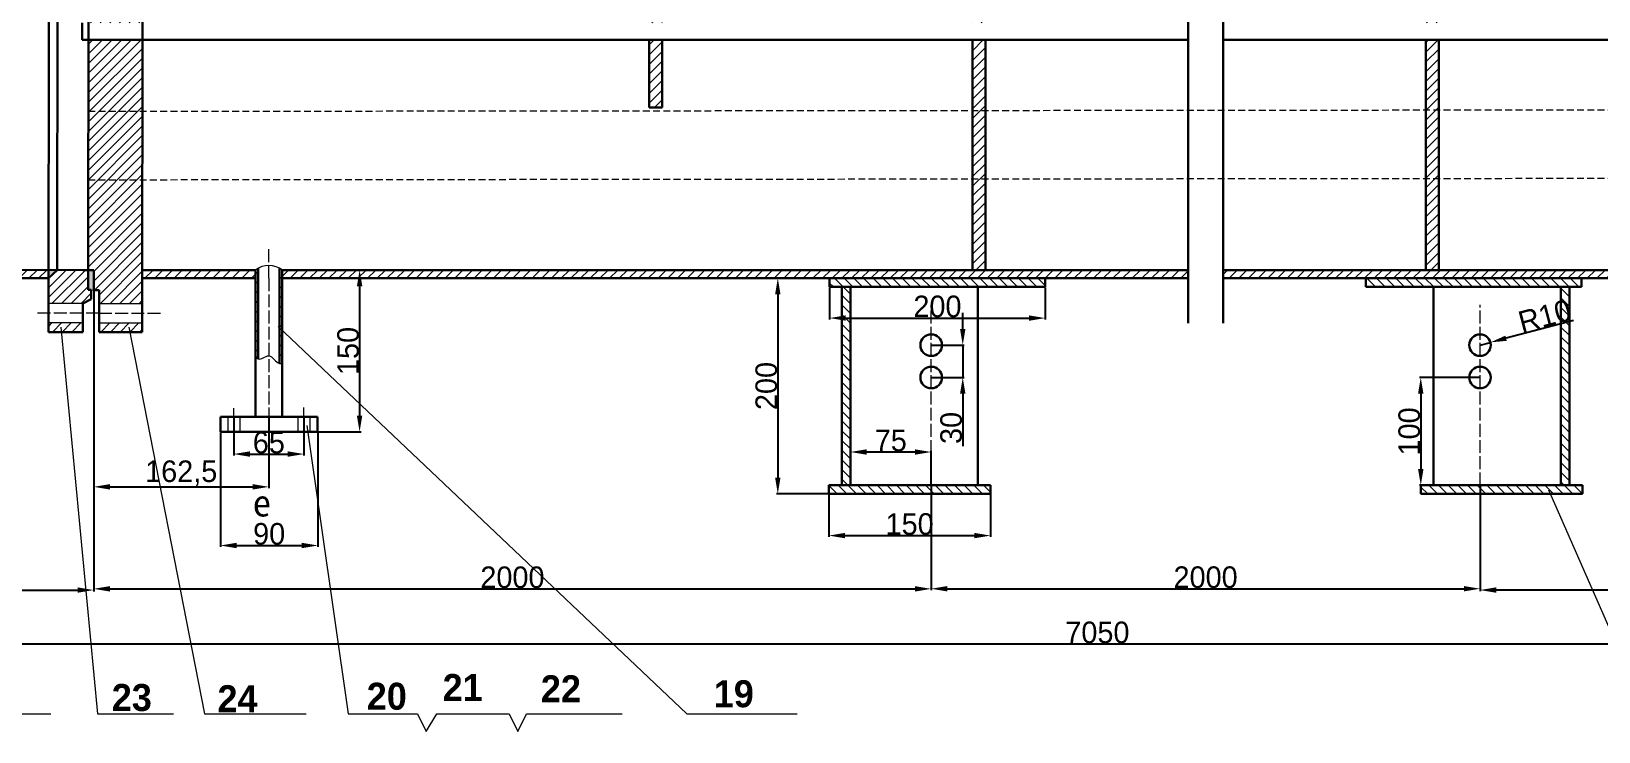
# Model space of a CAD drawing. Header units: millimetres. Extents: x 1874 to 6301, y -1270 to 1700.
# Drawn here: x 2691 to 4145, y 228 to 878 of the extents above; entities that cross this region are included whole.
import ezdxf

# ---------------------------------------------------------------- set-up
doc = ezdxf.new("R2010")
doc.units = ezdxf.units.MM
doc.linetypes.add('ACAD_ISO02W100', pattern=[15, 12, -3])
doc.linetypes.add('DASHED2', pattern=[9.525, 6.35, -3.175])
doc.layers.get('Defpoints').update_dxf_attribs({"lineweight": 15})
for name, color, linetype, lineweight in [('引线', 3, 'Continuous', 15), ('标注', 1, 'Continuous', 15), ('管线', 6, 'DASHED2', 15), ('粗实线', 250, 'Continuous', 30), ('细实线', 250, 'Continuous', 15), ('虚线', 250, 'ACAD_ISO02W100', 15)]:
    doc.layers.add(name, color=color, linetype=linetype, lineweight=lineweight)
doc.styles.add('GB', font='')
doc.styles.get("Standard").update_dxf_attribs({"font": ''})
doc.styles.get('GB').set_extended_font_data('hzcf')
doc.styles.get('Standard').set_extended_font_data('SimSun')
doc.dimstyles.new('ISO-25', dxfattribs={"dimtxt": 20, "dimasz": 15, "dimexe": 1.25, "dimexo": 0.625, "dimtad": 1, "dimtxsty": 'GB', "dimcen": 2.5, "dimadec": 0, "dimazin": 0, "dimtfac": 1, "dimtmove": 0, "dimatfit": 3, "dimfxl": 0, "dimarcsym": 0})
pattern_1 = [(45, (0, -99.811), (-4.490128, 4.490128), [])]
pattern_2 = [(135, (0, -99.811), (-4.490128, -4.490128), [])]

# ---------------------------------------------------------------- blocks, each defined once
blk = doc.blocks.new('*D14')
at = {"layer": 'Defpoints', "color": 0, "transparency": 16777216}
for p in [(2297.8, 657.4), (2748.7, 656.5), (2748.7, 359.8)]:
    blk.add_point(p, dxfattribs=at)
at = {"layer": '标注', "color": 0, "lineweight": -2, "transparency": 16777216}
for p, q in [((2297.8, 656.8), (2297.8, 358.5)), ((2748.7, 655.9), (2748.7, 358.5)), ((2312.8, 359.8), (2733.7, 359.8))]:
    blk.add_line(p, q, dxfattribs=at)
at = {"layer": '标注', "color": 0, "transparency": 16777216}
for points in [[(2312.8, 362.3), (2312.8, 357.3), (2297.8, 359.8)], [(2733.7, 362.3), (2733.7, 357.3), (2748.7, 359.8)]]:
    blk.add_solid(points, dxfattribs=at)
at = {"layer": '标注', "color": 0, "transparency": 16777216, "insert": (2523.2, 370.4), "char_height": 20, "attachment_point": 5, "style": 'GB'}
blk.add_mtext('450', dxfattribs=at)
blk = doc.blocks.new('*D16')
at = {"layer": 'Defpoints', "color": 0, "transparency": 16777216}
for p in [(2748.7, 655.9), (3525.7, 456.9), (3525.7, 360.9)]:
    blk.add_point(p, dxfattribs=at)
at = {"layer": '标注', "color": 0, "lineweight": -2, "transparency": 16777216}
for p, q in [((2748.7, 655.3), (2748.7, 359.6)), ((3525.7, 456.3), (3525.7, 359.6)), ((2763.7, 360.9), (3510.7, 360.9))]:
    blk.add_line(p, q, dxfattribs=at)
at = {"layer": '标注', "color": 0, "transparency": 16777216}
for points in [[(2763.7, 363.4), (2763.7, 358.4), (2748.7, 360.9)], [(3510.7, 363.4), (3510.7, 358.4), (3525.7, 360.9)]]:
    blk.add_solid(points, dxfattribs=at)
at = {"layer": '标注', "color": 0, "transparency": 16777216, "insert": (3137.2, 371.5), "char_height": 20, "attachment_point": 5, "style": 'GB'}
blk.add_mtext('2000', dxfattribs=at)
blk = doc.blocks.new('*D17')
at = {"layer": 'Defpoints', "color": 0, "transparency": 16777216}
for p in [(2748.7, 655.3), (2911.2, 520.5), (2911.2, 455.5)]:
    blk.add_point(p, dxfattribs=at)
at = {"layer": '标注', "color": 0, "lineweight": -2, "transparency": 16777216}
for p, q in [((2748.7, 654.7), (2748.7, 454.3)), ((2911.2, 519.9), (2911.2, 454.3)), ((2763.7, 455.5), (2896.2, 455.5))]:
    blk.add_line(p, q, dxfattribs=at)
at = {"layer": '标注', "color": 0, "transparency": 16777216}
for points in [[(2763.7, 458), (2763.7, 453), (2748.7, 455.5)], [(2896.2, 458), (2896.2, 453), (2911.2, 455.5)]]:
    blk.add_solid(points, dxfattribs=at)
at = {"layer": '标注', "color": 0, "transparency": 16777216, "insert": (2829.9, 468.1), "char_height": 20, "attachment_point": 5, "style": 'GB'}
blk.add_mtext('162,5', dxfattribs=at)
blk = doc.blocks.new('*D18')
at = {"layer": 'Defpoints', "color": 0, "transparency": 16777216}
for p in [(2923.7, 656.5), (2956.2, 506.5), (2995.4, 506.5)]:
    blk.add_point(p, dxfattribs=at)
at = {"layer": '标注', "color": 0, "lineweight": -2, "transparency": 16777216}
for p, q in [((2924.3, 656.5), (2996.7, 656.5)), ((2995.4, 641.5), (2995.4, 521.5)), ((2956.8, 506.5), (2996.7, 506.5))]:
    blk.add_line(p, q, dxfattribs=at)
at = {"layer": '标注', "color": 0, "transparency": 16777216}
for points in [[(2992.9, 641.5), (2997.9, 641.5), (2995.4, 656.5)], [(2992.9, 521.5), (2997.9, 521.5), (2995.4, 506.5)]]:
    blk.add_solid(points, dxfattribs=at)
at = {"layer": '标注', "color": 0, "transparency": 16777216, "insert": (2984.8, 581.5), "char_height": 20, "attachment_point": 5, "rotation": 90, "style": 'GB'}
blk.add_mtext('150', dxfattribs=at)
blk = doc.blocks.new('*D19')
at = {"layer": 'Defpoints', "color": 0, "transparency": 16777216}
for p in [(2878.7, 520.5), (2943.7, 520.5), (2943.7, 485.9)]:
    blk.add_point(p, dxfattribs=at)
at = {"layer": '标注', "color": 0, "lineweight": -2, "transparency": 16777216}
for p, q in [((2878.7, 519.9), (2878.7, 484.6)), ((2943.7, 519.9), (2943.7, 484.6)), ((2893.7, 485.9), (2928.7, 485.9))]:
    blk.add_line(p, q, dxfattribs=at)
at = {"layer": '标注', "color": 0, "transparency": 16777216}
for points in [[(2893.7, 488.4), (2893.7, 483.4), (2878.7, 485.9)], [(2928.7, 488.4), (2928.7, 483.4), (2943.7, 485.9)]]:
    blk.add_solid(points, dxfattribs=at)
at = {"layer": '标注', "color": 0, "transparency": 16777216, "insert": (2911.2, 496.5), "char_height": 20, "attachment_point": 5, "style": 'GB'}
blk.add_mtext('65', dxfattribs=at)
blk = doc.blocks.new('*D20')
at = {"layer": 'Defpoints', "color": 0, "transparency": 16777216}
for p in [(4034.9, 456.9), (3525.7, 448.9), (4034.9, 361)]:
    blk.add_point(p, dxfattribs=at)
at = {"layer": '标注', "color": 0, "lineweight": -2, "transparency": 16777216}
for p, q in [((4034.9, 456.3), (4034.9, 359.7)), ((3525.7, 448.3), (3525.7, 359.7)), ((3540.7, 361), (4019.9, 361))]:
    blk.add_line(p, q, dxfattribs=at)
at = {"layer": '标注', "color": 0, "transparency": 16777216}
for points in [[(3540.7, 363.5), (3540.7, 358.5), (3525.7, 361)], [(4019.9, 363.5), (4019.9, 358.5), (4034.9, 361)]]:
    blk.add_solid(points, dxfattribs=at)
at = {"layer": '标注', "color": 0, "transparency": 16777216, "insert": (3780.3, 371.6), "char_height": 20, "attachment_point": 5, "style": 'GB'}
blk.add_mtext('2000', dxfattribs=at)
blk = doc.blocks.new('*D22')
at = {"layer": 'Defpoints', "color": 0, "transparency": 16777216}
for p in [(4811.9, 655.9), (4034.9, 456.3), (4034.9, 359.8)]:
    blk.add_point(p, dxfattribs=at)
at = {"layer": '标注', "color": 0, "lineweight": -2, "transparency": 16777216}
for p, q in [((4811.9, 655.3), (4811.9, 358.6)), ((4034.9, 455.7), (4034.9, 358.6)), ((4796.9, 359.8), (4049.9, 359.8))]:
    blk.add_line(p, q, dxfattribs=at)
at = {"layer": '标注', "color": 0, "transparency": 16777216}
for points in [[(4049.9, 362.3), (4049.9, 357.3), (4034.9, 359.8)], [(4796.9, 362.3), (4796.9, 357.3), (4811.9, 359.8)]]:
    blk.add_solid(points, dxfattribs=at)
at = {"layer": '标注', "color": 0, "transparency": 16777216, "insert": (4423.4, 370.5), "char_height": 20, "attachment_point": 5, "style": 'GB'}
blk.add_mtext('2000', dxfattribs=at)
blk = doc.blocks.new('*D24')
at = {"layer": 'Defpoints', "color": 0, "transparency": 16777216}
for p in [(2122.8, 956.2), (5236.9, 956.2), (5236.9, 309.8)]:
    blk.add_point(p, dxfattribs=at)
at = {"layer": '标注', "color": 0, "lineweight": -2, "transparency": 16777216}
for p, q in [((2122.8, 955.6), (2122.8, 308.5)), ((5236.9, 955.6), (5236.9, 308.5)), ((2137.8, 309.8), (5221.9, 309.8))]:
    blk.add_line(p, q, dxfattribs=at)
at = {"layer": '标注', "color": 0, "transparency": 16777216}
for points in [[(2137.8, 312.3), (2137.8, 307.3), (2122.8, 309.8)], [(5221.9, 312.3), (5221.9, 307.3), (5236.9, 309.8)]]:
    blk.add_solid(points, dxfattribs=at)
at = {"layer": '标注', "color": 0, "transparency": 16777216, "insert": (3679.9, 320.4), "char_height": 20, "attachment_point": 5, "style": 'GB'}
blk.add_mtext('7050', dxfattribs=at)
blk = doc.blocks.new('*D25')
at = {"layer": 'Defpoints', "color": 0, "transparency": 16777216}
for p in [(3431.5, 640.9), (3631.5, 640.9), (3631.5, 612)]:
    blk.add_point(p, dxfattribs=at)
at = {"layer": '标注', "color": 0, "lineweight": -2, "transparency": 16777216}
for p, q in [((3431.5, 640.3), (3431.5, 610.8)), ((3631.5, 640.3), (3631.5, 610.8)), ((3446.5, 612), (3616.5, 612))]:
    blk.add_line(p, q, dxfattribs=at)
at = {"layer": '标注', "color": 0, "transparency": 16777216}
for points in [[(3446.5, 614.5), (3446.5, 609.5), (3431.5, 612)], [(3616.5, 614.5), (3616.5, 609.5), (3631.5, 612)]]:
    blk.add_solid(points, dxfattribs=at)
at = {"layer": '标注', "color": 0, "transparency": 16777216, "insert": (3531.5, 622.7), "char_height": 20, "attachment_point": 5, "style": 'GB'}
blk.add_mtext('200', dxfattribs=at)
blk = doc.blocks.new('*D26')
at = {"layer": 'Defpoints', "color": 0, "transparency": 16777216}
for p in [(3431.5, 649.1), (3383.4, 448.9), (3430.7, 448.9)]:
    blk.add_point(p, dxfattribs=at)
at = {"layer": '标注', "color": 0, "lineweight": -2, "transparency": 16777216}
for p, q in [((3430.9, 649.1), (3382.2, 649.1)), ((3383.4, 634.1), (3383.4, 463.9)), ((3430.1, 448.9), (3382.2, 448.9))]:
    blk.add_line(p, q, dxfattribs=at)
at = {"layer": '标注', "color": 0, "transparency": 16777216}
for points in [[(3380.9, 634.1), (3385.9, 634.1), (3383.4, 649.1)], [(3380.9, 463.9), (3385.9, 463.9), (3383.4, 448.9)]]:
    blk.add_solid(points, dxfattribs=at)
at = {"layer": '标注', "color": 0, "transparency": 16777216, "insert": (3372.8, 549), "char_height": 20, "attachment_point": 5, "rotation": 90, "style": 'GB'}
blk.add_mtext('200', dxfattribs=at)
blk = doc.blocks.new('*D27')
at = {"layer": 'Defpoints', "color": 0, "transparency": 16777216}
for p in [(3450.7, 487.8), (3450.7, 456.9), (3525.7, 456.9)]:
    blk.add_point(p, dxfattribs=at)
at = {"layer": '标注', "color": 0, "lineweight": -2, "transparency": 16777216}
for p, q in [((3450.7, 457.5), (3450.7, 489)), ((3510.7, 487.8), (3465.7, 487.8)), ((3525.7, 457.5), (3525.7, 489))]:
    blk.add_line(p, q, dxfattribs=at)
at = {"layer": '标注', "color": 0, "transparency": 16777216}
for points in [[(3465.7, 490.3), (3465.7, 485.3), (3450.7, 487.8)], [(3510.7, 490.3), (3510.7, 485.3), (3525.7, 487.8)]]:
    blk.add_solid(points, dxfattribs=at)
at = {"layer": '标注', "color": 0, "transparency": 16777216, "insert": (3488.2, 498.4), "char_height": 20, "attachment_point": 5, "style": 'GB'}
blk.add_mtext('75', dxfattribs=at)
blk = doc.blocks.new('*D28')
at = {"layer": 'Defpoints', "color": 0, "transparency": 16777216}
for p in [(3430.7, 456.9), (3580.7, 456.9), (3580.7, 410.3)]:
    blk.add_point(p, dxfattribs=at)
at = {"layer": '标注', "color": 0, "lineweight": -2, "transparency": 16777216}
for p, q in [((3430.7, 456.3), (3430.7, 409)), ((3580.7, 456.3), (3580.7, 409)), ((3445.7, 410.3), (3565.7, 410.3))]:
    blk.add_line(p, q, dxfattribs=at)
at = {"layer": '标注', "color": 0, "transparency": 16777216}
for points in [[(3445.7, 412.8), (3445.7, 407.8), (3430.7, 410.3)], [(3565.7, 412.8), (3565.7, 407.8), (3580.7, 410.3)]]:
    blk.add_solid(points, dxfattribs=at)
at = {"layer": '标注', "color": 0, "transparency": 16777216, "insert": (3505.7, 420.9), "char_height": 20, "attachment_point": 5, "style": 'GB'}
blk.add_mtext('150', dxfattribs=at)
blk = doc.blocks.new('*D29')
at = {"layer": 'Defpoints', "color": 0, "transparency": 16777216}
for p in [(3525.7, 586.9), (3525.7, 556.9), (3555, 556.9)]:
    blk.add_point(p, dxfattribs=at)
at = {"layer": '标注', "color": 0, "lineweight": -2, "transparency": 16777216}
for p, q in [((3555, 601.9), (3555, 616.9)), ((3526.3, 586.9), (3556.2, 586.9)), ((3555, 586.9), (3555, 556.9)), ((3526.3, 556.9), (3556.2, 556.9)), ((3555, 541.9), (3555, 493.3))]:
    blk.add_line(p, q, dxfattribs=at)
at = {"layer": '标注', "color": 0, "transparency": 16777216}
for points in [[(3552.5, 601.9), (3557.5, 601.9), (3555, 586.9)], [(3552.5, 541.9), (3557.5, 541.9), (3555, 556.9)]]:
    blk.add_solid(points, dxfattribs=at)
at = {"layer": '标注', "color": 0, "transparency": 16777216, "insert": (3544.3, 510.1), "char_height": 20, "attachment_point": 5, "rotation": 90, "style": 'GB'}
blk.add_mtext('30', dxfattribs=at)
blk = doc.blocks.new('*D46')
at = {"layer": 'Defpoints', "color": 0, "transparency": 16777216}
for p in [(4034.9, 556.9), (3979.9, 456.9), (4034.9, 456.9)]:
    blk.add_point(p, dxfattribs=at)
at = {"layer": '标注', "color": 0, "lineweight": -2, "transparency": 16777216}
for p, q in [((4034.3, 556.9), (3978.7, 556.9)), ((3979.9, 541.9), (3979.9, 471.9)), ((4034.3, 456.9), (3978.7, 456.9))]:
    blk.add_line(p, q, dxfattribs=at)
at = {"layer": '标注', "color": 0, "transparency": 16777216}
for points in [[(3977.4, 541.9), (3982.4, 541.9), (3979.9, 556.9)], [(3977.4, 471.9), (3982.4, 471.9), (3979.9, 456.9)]]:
    blk.add_solid(points, dxfattribs=at)
at = {"layer": '标注', "color": 0, "transparency": 16777216, "insert": (3969.3, 506.9), "char_height": 20, "attachment_point": 5, "rotation": 90, "style": 'GB'}
blk.add_mtext('100', dxfattribs=at)
blk = doc.blocks.new('*D49')
at = {"layer": 'Defpoints', "color": 0, "transparency": 16777216}
for p in [(4034.9, 586.9), (4044.6, 589.5)]:
    blk.add_point(p, dxfattribs=at)
at = {"layer": '标注', "color": 0, "lineweight": -2, "transparency": 16777216}
for p, q in [((4121.7, 609.8), (4059.1, 593.3)), ((4034.9, 586.9), (4044.6, 589.5))]:
    blk.add_line(p, q, dxfattribs=at)
at = {"layer": '标注', "color": 0, "transparency": 16777216}
blk.add_solid([(4058.4, 595.7), (4059.7, 590.9), (4044.6, 589.5)], dxfattribs=at)
at = {"layer": '标注', "color": 0, "transparency": 16777216, "insert": (4094.9, 613.8), "char_height": 20, "attachment_point": 5, "rotation": 14.7969, "style": 'GB'}
blk.add_mtext('R10', dxfattribs=at)
blk = doc.blocks.new('*D74')
at = {"layer": 'Defpoints', "color": 0, "transparency": 16777216}
for p in [(2866.2, 506.5), (2956.8, 506.5), (2956.8, 401.1)]:
    blk.add_point(p, dxfattribs=at)
at = {"layer": '标注', "color": 0, "lineweight": -2, "transparency": 16777216}
for p, q in [((2866.2, 505.9), (2866.2, 399.9)), ((2956.8, 505.9), (2956.8, 399.9)), ((2881.2, 401.1), (2941.8, 401.1))]:
    blk.add_line(p, q, dxfattribs=at)
at = {"layer": '标注', "color": 0, "transparency": 16777216}
for points in [[(2881.2, 403.6), (2881.2, 398.6), (2866.2, 401.1)], [(2941.8, 403.6), (2941.8, 398.6), (2956.8, 401.1)]]:
    blk.add_solid(points, dxfattribs=at)
at = {"layer": '标注', "color": 0, "transparency": 16777216, "insert": (2911.5, 411.8), "char_height": 20, "attachment_point": 5, "style": 'GB'}
blk.add_mtext('90', dxfattribs=at)

msp = doc.modelspace()

# ---------------------------------------------------------------- hatches: boundary and pattern name
at = {"layer": '细实线'}
h = msp.add_hatch(dxfattribs=at)
h.set_pattern_fill('ANSI31', color=256, scale=2)
h.set_pattern_definition(pattern_1)
h.paths.add_polyline_path([(4450.114, 1264.8419), (4371.614, 1264.8419), (4276.3022, 1264.8419), (3796.614, 1265.257), (3796.614, 1257.257), (3996.614, 1257.257), (4296.614, 1257.257), (4450.114, 1257.257)])
edge = h.paths.add_edge_path()
edge.add_spline(control_points=[(4456.0549, 1370.3996), (4454.0914, 1370.4659), (4452.1027, 1370.4327), (4450.114, 1370.3996)], knot_values=[135.678838139, 135.678838139, 135.678838139, 135.678838139, 141.619739026, 141.619739026, 141.619739026, 141.619739026], degree=3, periodic=0)
edge.add_line((4450.114, 1370.3996), (4450.114, 1264.8419))
edge.add_line((4450.114, 1264.8419), (4450.114, 1257.257))
edge.add_arc((4516.614, 1421.7138), 177.3931, 247.9834896, 250.0388002)
edge.add_line((4456.0549, 1254.9779), (4456.0549, 1370.3996))
edge = h.paths.add_edge_path()
edge.add_spline(control_points=[(4583.114, 1347.0895), (4581.348, 1351.6531), (4579.5819, 1356.2167), (4577.0091, 1359.3898)], knot_values=[0, 0, 0, 0, 13.731925922, 13.731925922, 13.731925922, 13.731925922], degree=3, periodic=0)
edge.add_line((4577.0091, 1359.3898), (4577.0091, 1254.9184))
edge.add_arc((4516.614, 1421.7138), 177.3931, 289.9048703, 292.0165104)
edge.add_line((4583.114, 1257.257), (4583.114, 1264.8419))
edge.add_line((4583.114, 1264.8419), (4583.114, 1347.0895))
h.paths.add_polyline_path([(4766.614, 1264.8419), (4583.114, 1264.8419), (4583.114, 1257.257), (4766.614, 1257.257)])
h.paths.add_polyline_path([(4766.9135, 656.6315), (4661.9136, 656.5268), (4636.9136, 656.5268), (3796.614, 656.5268), (3796.614, 648.9838), (4636.9136, 648.9838), (4661.9136, 648.9838), (4766.921, 649.0885)])
h = msp.add_hatch(dxfattribs=at)
h.set_pattern_fill('ANSI31', color=256, scale=2)
h.set_pattern_definition(pattern_1)
h.paths.add_polyline_path([(2793.9987, 1314.757), (2753.9987, 1314.757), (2753.9987, 1306.257), (2793.9987, 1306.257)])
h.paths.add_polyline_path([(2738.9987, 1314.757), (2706.9987, 1314.757), (2706.9987, 1306.257), (2738.9987, 1306.257)])
h.paths.add_polyline_path([(2793.9987, 1288.257), (2753.9987, 1288.257), (2753.9987, 1275.757), (2748.9987, 1275.757), (2748.9987, 1257.257), (2743.9987, 1257.257), (2743.9987, 1172.0828), (2793.9987, 1172.0828)])
h.paths.add_polyline_path([(2743.9987, 1275.664), (2746.7887, 1275.664), (2746.7887, 1284.1374), (2738.9987, 1288.257), (2706.9987, 1288.257), (2706.9987, 1264.8419), (2715.0214, 1257.257), (2743.9987, 1257.257)])
h.paths.add_polyline_path([(2793.9987, 1172.0828), (2743.9987, 1172.0828), (2743.9987, 1110.1203), (2793.9987, 1110.1203)])
h.paths.add_polyline_path([(2793.9987, 1110.1203), (2743.9987, 1110.1203), (2743.9987, 1052.1822), (2793.9987, 1052.1822)])
h.paths.add_polyline_path([(2793.9987, 1052.1822), (2743.9987, 1052.1822), (2743.9987, 993.7803), (2793.9987, 993.7803)])
h.paths.add_polyline_path([(2743.9987, 993.7803), (2743.9987, 962.9837), (2753.0699, 962.9837), (2753.0699, 956.8419), (2793.9987, 956.8419), (2793.9987, 956.8969), (2793.9987, 993.7803)])
h.paths.add_polyline_path([(2793.9987, 956.8419), (2753.0699, 956.8419), (2753.0699, 950.9837), (2743.9928, 950.9837), (2743.9736, 931.7163), (2793.9737, 931.7662)])
h.paths.add_polyline_path([(2793.9737, 931.7662), (2743.9736, 931.7163), (2743.9279, 885.8803), (2793.9279, 885.8803)])
h.paths.add_polyline_path([(2793.912, 869.8803), (2743.9119, 869.8803), (2743.846, 803.7577), (2793.846, 803.8076)])
h.paths.add_polyline_path([(2793.846, 803.8076), (2743.846, 803.7577), (2743.7827, 740.2726), (2793.7827, 740.3224)])
h.paths.add_polyline_path([(2793.7827, 740.3224), (2743.7827, 740.2726), (2743.6991, 656.5318), (2748.6991, 656.5268), (2748.6807, 638.0268), (2753.6807, 638.0218), (2753.6682, 625.5218), (2793.6682, 625.4819)])
h.paths.add_polyline_path([(2793.6502, 607.4819), (2753.6502, 607.5218), (2753.6418, 599.0218), (2793.6418, 598.9819)])
h.paths.add_polyline_path([(2738.6503, 607.5368), (2706.6503, 607.5687), (2706.6418, 599.0687), (2738.6418, 599.0368)])
h.paths.add_polyline_path([(2746.4707, 638.122), (2743.6808, 638.1248), (2743.6991, 656.5318), (2738.6991, 656.5368), (2714.7218, 656.5607), (2706.6916, 648.9838), (2706.6682, 625.5687), (2738.6682, 625.5368), (2746.4623, 629.6487)])
h = msp.add_hatch(color=256, dxfattribs=at)
h.dxf.hatch_style = 1
h.paths.add_polyline_path([(2743.9987, 1275.664), (2746.7887, 1275.664), (2746.7887, 1275.757), (2748.9987, 1275.757), (2748.9987, 1257.257), (2743.9987, 1257.257)])
h.paths.add_polyline_path([(2706.9987, 1264.8419), (2706.9987, 1257.257), (2715.0214, 1257.257)])
h.paths.add_polyline_path([(2748.6991, 656.5268), (2743.6991, 656.5318), (2743.6808, 638.1248), (2746.4707, 638.122), (2748.6807, 638.0268)])
h.paths.add_polyline_path([(2714.7218, 656.5607), (2706.6991, 656.5687), (2706.6916, 648.9838)])
h = msp.add_hatch(dxfattribs=at)
h.set_pattern_fill('ANSI31', color=256, scale=2)
h.set_pattern_definition(pattern_1)
h.paths.add_polyline_path([(2407.9974, 657.2817), (2272.7964, 657.4166), (2272.7964, 656.8419), (2272.7964, 649.4166), (2407.9894, 649.2817)])
edge = h.paths.add_edge_path()
edge.add_ellipse((2272.7964, 956.8419), major_axis=(0, 300), ratio=0.473333333, start_angle=91.3213513, end_angle=179.8791493, ccw=False)
edge.add_ellipse((2272.7964, 956.8419), major_axis=(0, 300), ratio=0.473333333, start_angle=88.9747675, end_angle=91.3213513, ccw=False)
edge.add_ellipse((2272.7964, 956.8419), major_axis=(0, 300), ratio=0.473333333, start_angle=0, end_angle=88.9747675, ccw=False)
edge.add_line((2272.7964, 1256.8419), (2272.7964, 1264.8419))
edge.add_ellipse((2272.7964, 956.8419), major_axis=(0, 308), ratio=0.487012987, start_angle=360, end_angle=539.755712)
edge.add_line((2272.7964, 648.8195), (2272.7964, 649.4166))
edge.add_line((2272.7964, 649.4166), (2272.4895, 649.4169))
edge.add_line((2272.4895, 649.4169), (2272.4969, 656.8426))
edge = h.paths.add_edge_path()
edge.add_line((2412.4894, 649.2772), (2412.4976, 658.7691))
edge.add_arc((2487.2657, 425.0013), 245.4336, 107.7363332, 108.8427987)
edge.add_line((2407.9974, 657.2817), (2407.9894, 649.2817))
edge.add_line((2407.9894, 649.2817), (2407.9191, 578.8296))
edge.add_spline(control_points=[(2407.9191, 578.8296), (2409.3804, 577.089), (2410.8417, 575.3484), (2412.4142, 573.8842)], knot_values=[0, 0, 0, 0, 6.682998664, 6.682998664, 6.682998664, 6.682998664], degree=3, periodic=0)
edge.add_line((2412.4142, 573.8842), (2412.4894, 649.2772))
edge = h.paths.add_edge_path()
edge.add_line((2566.9893, 649.1231), (2566.9973, 657.1231))
edge.add_arc((2487.2657, 425.0013), 245.4336, 71.0429054, 72.1501455)
edge.add_line((2562.497, 658.6205), (2562.4973, 657.1276))
edge.add_line((2562.4973, 657.1276), (2562.3895, 549.0549))
edge.add_spline(control_points=[(2562.3895, 549.0549), (2563.8798, 549.0082), (2565.3847, 549.0293), (2566.8895, 549.0504)], knot_values=[160.521585604, 160.521585604, 160.521585604, 160.521585604, 165.021585604, 165.021585604, 165.021585604, 165.021585604], degree=3, periodic=0)
edge.add_line((2566.8895, 549.0504), (2566.9893, 649.1231))
h.paths.add_polyline_path([(2706.6991, 656.5687), (2568.1992, 656.7068), (2566.9973, 657.1233), (2566.9893, 649.1231), (2637.4893, 649.0528), (2706.6916, 648.9838)])
h = msp.add_hatch(dxfattribs=at)
h.set_pattern_fill('ANSI31', color=256, scale=2)
h.set_pattern_definition(pattern_1)
h.paths.add_polyline_path([(3275.9987, 869.8803), (3263.9987, 869.8803), (3263.9987, 807.257), (3275.9987, 807.257)])
h.paths.add_polyline_path([(3275.9987, 932.247), (3263.9987, 932.235), (3263.9987, 885.8803), (3275.9987, 885.8803)])
h.paths.add_polyline_path([(3275.9987, 993.7803), (3263.9987, 993.7803), (3263.9987, 932.235), (3275.9987, 932.247)])
h.paths.add_polyline_path([(3275.9987, 1052.1822), (3263.9987, 1052.1822), (3263.9987, 993.7803), (3275.9987, 993.7803)])
h.paths.add_polyline_path([(3275.9987, 1085.557), (3263.9987, 1085.557), (3263.9987, 1052.1822), (3275.9987, 1052.1822)])
h.paths.add_polyline_path([(3275.9987, 1172.0828), (3263.9987, 1172.0828), (3263.9987, 1110.1203), (3275.9987, 1110.1203)])
h.paths.add_polyline_path([(3275.9987, 1110.1203), (3263.9987, 1110.1203), (3263.9987, 1101.557), (3275.9987, 1101.557)])
h.paths.add_polyline_path([(3275.9987, 1257.257), (3263.9987, 1257.257), (3263.9987, 1172.0828), (3275.9987, 1172.0828)])
h.paths.add_polyline_path([(3575.9987, 1106.5268), (3563.9987, 1106.5268), (3563.9987, 1101.557), (3575.9987, 1101.557)])
h.paths.add_polyline_path([(3575.9987, 1085.557), (3563.9987, 1085.557), (3563.9987, 1052.1822), (3575.9987, 1052.1822)])
h.paths.add_polyline_path([(3575.9987, 1052.1822), (3563.9987, 1052.1822), (3563.9987, 993.7803), (3575.9987, 993.7803)])
h.paths.add_polyline_path([(3575.9987, 993.7803), (3563.9987, 993.7803), (3563.9987, 932.5342), (3575.9987, 932.5462)])
h.paths.add_polyline_path([(3575.9987, 932.5462), (3563.9987, 932.5342), (3563.9987, 885.8803), (3575.9987, 885.8803)])
h.paths.add_polyline_path([(3575.9987, 869.8803), (3563.9987, 869.8803), (3563.9987, 804.5757), (3575.9987, 804.5877)])
h.paths.add_polyline_path([(3575.9987, 804.5877), (3563.9987, 804.5757), (3563.9987, 741.0907), (3575.9987, 741.1026)])
h.paths.add_polyline_path([(3575.9987, 741.1026), (3563.9987, 741.0907), (3563.9987, 656.5268), (3575.9987, 656.5268)])
h.paths.add_polyline_path([(3996.614, 741.5222), (3984.614, 741.5102), (3984.614, 656.5268), (3996.614, 656.5268)])
h.paths.add_polyline_path([(3996.614, 805.0072), (3984.614, 804.9953), (3984.614, 741.5102), (3996.614, 741.5222)])
h.paths.add_polyline_path([(3996.614, 869.8803), (3984.614, 869.8803), (3984.614, 804.9953), (3996.614, 805.0072)])
h.paths.add_polyline_path([(3996.614, 932.9657), (3984.614, 932.9537), (3984.614, 885.8803), (3996.614, 885.8803)])
h.paths.add_polyline_path([(3996.614, 993.7803), (3984.614, 993.7803), (3984.614, 932.9537), (3996.614, 932.9657)])
h.paths.add_polyline_path([(3996.614, 1052.1822), (3984.614, 1052.1822), (3984.614, 993.7803), (3996.614, 993.7803)])
h.paths.add_polyline_path([(3996.614, 1085.557), (3984.614, 1085.557), (3984.614, 1052.1822), (3996.614, 1052.1822)])
h.paths.add_polyline_path([(3996.614, 1106.5268), (3984.614, 1106.5268), (3984.614, 1101.557), (3996.614, 1101.557)])
h.paths.add_polyline_path([(4296.614, 869.8803), (4284.614, 869.8803), (4284.614, 807.257), (4296.614, 807.257)])
h.paths.add_polyline_path([(4296.614, 993.7803), (4284.614, 993.7803), (4284.614, 933.253), (4296.614, 933.2649)])
h.paths.add_polyline_path([(4296.614, 933.2649), (4284.614, 933.253), (4284.614, 885.8803), (4296.614, 885.8803)])
h.paths.add_polyline_path([(4296.614, 1052.1822), (4284.614, 1052.1822), (4284.614, 993.7803), (4296.614, 993.7803)])
h.paths.add_polyline_path([(4296.614, 1085.557), (4284.614, 1085.557), (4284.614, 1052.1822), (4296.614, 1052.1822)])
h.paths.add_polyline_path([(4296.614, 1172.0828), (4284.614, 1172.0828), (4284.614, 1110.1203), (4296.614, 1110.1203)])
h.paths.add_polyline_path([(4296.614, 1257.257), (4284.614, 1257.257), (4284.614, 1172.0828), (4296.614, 1172.0828)])
h.paths.add_polyline_path([(4296.614, 1110.1203), (4284.614, 1110.1203), (4284.614, 1101.557), (4296.614, 1101.557)])
h = msp.add_hatch(dxfattribs=at)
h.set_pattern_fill('ANSI31', color=256, scale=2)
h.set_pattern_definition(pattern_1)
h.paths.add_polyline_path([(2898.6991, 656.5268), (2793.6991, 656.5268), (2793.6916, 648.9838), (2898.6991, 648.9838)])
edge = h.paths.add_edge_path()
edge.add_arc((2911.1991, 640.0473), 20.6839, 118.9419645, 127.1810738)
edge.add_line((2898.6991, 656.5268), (2898.6991, 578.0811))
edge.add_spline(control_points=[(2898.6991, 578.0811), (2899.4016, 576.3918), (2900.1042, 574.7025), (2901.1897, 574.136)], knot_values=[0, 0, 0, 0, 4.665469596, 4.665469596, 4.665469596, 4.665469596], degree=3, periodic=0)
edge.add_line((2901.1897, 574.136), (2901.1897, 658.148))
edge = h.paths.add_edge_path()
edge.add_arc((2911.1991, 640.0473), 20.6839, 52.8189262, 61.222204)
edge.add_line((2921.1566, 658.1766), (2921.1566, 569.8415))
edge.add_spline(control_points=[(2921.1566, 569.8415), (2921.9579, 569.6828), (2922.8285, 569.7621), (2923.6991, 569.8415)], knot_values=[27.436982872, 27.436982872, 27.436982872, 27.436982872, 29.979482704, 29.979482704, 29.979482704, 29.979482704], degree=3, periodic=0)
edge.add_line((2923.6991, 569.8415), (2923.6991, 656.5268))
h = msp.add_hatch(dxfattribs=at)
h.set_pattern_fill('ANSI31', color=256, scale=2)
h.set_pattern_definition(pattern_1)
h.paths.add_polyline_path([(3763.9987, 656.5268), (2923.6991, 656.5268), (2923.6991, 648.9838), (3763.9987, 648.9838)])
h = msp.add_hatch(dxfattribs=at)
h.set_pattern_fill('ANSI31', color=256, scale=2, angle=90)
h.set_pattern_definition(pattern_2)
h.paths.add_polyline_path([(3631.5104, 648.9838), (3431.5104, 648.9838), (3431.5104, 640.8984), (3631.5104, 640.8984)])
h.paths.add_polyline_path([(3450.7114, 640.8984), (3442.7114, 640.8984), (3442.7114, 456.9033), (3450.7114, 456.9033)])
h.paths.add_polyline_path([(3580.7114, 456.9033), (3450.7114, 456.9033), (3442.7114, 456.9033), (3430.7114, 456.9033), (3430.7114, 448.9033), (3580.7114, 448.9033)])
h = msp.add_hatch(dxfattribs=at)
h.set_pattern_fill('ANSI31', color=256, scale=2, angle=90)
h.set_pattern_definition(pattern_2)
h.paths.add_polyline_path([(3929.1023, 648.9838), (4129.1023, 648.9838), (4129.1023, 640.8984), (3929.1023, 640.8984)])
h.paths.add_polyline_path([(4109.9013, 640.8984), (4117.9013, 640.8984), (4117.9013, 456.9033), (4109.9013, 456.9033)])
h.paths.add_polyline_path([(3979.9013, 456.9033), (4109.9013, 456.9033), (4117.9013, 456.9033), (4129.9013, 456.9033), (4129.9013, 448.9033), (3979.9013, 448.9033)])

# ---------------------------------------------------------------- linework, layer by layer
at = {"layer": '引线'}
for p, q in [((2718.1144, 603.6589), (2752.1721, 245.0969)), ((2781.2218, 603.6589), (2851.5151, 245.0969)), ((2919.9098, 604.1791), (3299.0091, 245.0969)), ((2946.5435, 512.5285), (2984.7662, 245.0969)), ((4098.4247, 452.8614), (4189.4495, 245.0969)), ((2623.6599, 245.0969), (2708.8665, 245.0969)), ((2752.1721, 245.0969), (2822.7147, 245.0969)), ((2851.5151, 245.0969), (2945.8946, 245.0969)), ((2984.7662, 245.0969), (3049.2446, 245.0969)), ((3049.2446, 245.0969), (3057.0081, 228.4843)), ((3057.0081, 228.4843), (3066.9897, 245.0969)), ((3066.9897, 245.0969), (3134.2179, 245.0969)), ((3134.2179, 245.0969), (3142.2032, 228.4843)), ((3142.2032, 228.4843), (3150.2528, 245.0969)), ((3150.2528, 245.0969), (3238.9136, 245.0969)), ((3299.0091, 245.0969), (3401.2871, 245.0969))]:
    msp.add_line(p, q, dxfattribs=at)
at = {"layer": '管线'}
for p, q in [((2743.846, 803.7577), (4816.7647, 805.8253)), ((2743.7827, 740.2726), (4816.828, 742.3403))]:
    msp.add_line(p, q, dxfattribs=at)
at = {"layer": '粗实线'}
for p, q in [((3763.9987, 1257.257), (3763.9987, 607.257)), ((3796.614, 1257.257), (3796.614, 607.257)), ((2706.6418, 599.0687), (2706.9928, 950.9844)), ((2714.7218, 656.5607), (2715.0155, 950.9838)), ((2743.6991, 656.5318), (2743.9928, 950.9837)), ((2793.6418, 598.9819), (2793.9987, 956.8969)), ((2737.9279, 885.8803), (2737.9279, 869.8803)), ((2737.9279, 869.8803), (3763.9987, 869.8803)), ((3263.9987, 869.8803), (3263.9987, 807.257)), ((3275.9987, 807.257), (3275.9987, 869.8803)), ((3563.9987, 869.8803), (3563.9987, 656.5268)), ((3575.9987, 656.5268), (3575.9987, 869.8803)), ((3796.614, 869.8803), (4829.8771, 869.8803)), ((3984.614, 656.5268), (3984.614, 869.8803)), ((3996.614, 869.8803), (3996.614, 656.5268)), ((3263.9987, 807.257), (3275.9987, 807.257)), ((2568.1992, 656.7068), (2748.6991, 656.5268)), ((2706.6916, 648.9838), (2714.7218, 656.5607)), ((2743.6991, 656.5318), (2738.6991, 656.5368)), ((2743.6991, 656.5318), (2743.6808, 638.1248)), ((2748.6991, 656.5268), (2743.6991, 656.5318)), ((2748.6991, 656.5268), (2748.6807, 638.0268)), ((2793.6997, 656.5268), (2898.6991, 656.5268)), ((2898.6991, 656.5268), (2898.6991, 520.5268)), ((2901.1897, 658.148), (2901.1897, 574.136)), ((2921.1566, 658.1766), (2921.1566, 569.8415)), ((2923.6991, 520.5268), (2923.6991, 656.5268)), ((2923.6991, 656.5268), (3763.9987, 656.5268)), ((3563.9987, 656.5268), (3575.9987, 656.5268)), ((4636.9136, 656.5268), (3796.614, 656.5268)), ((3996.614, 656.5268), (3984.614, 656.5268)), ((2566.9893, 649.1231), (2706.6916, 648.9838)), ((2706.6916, 648.9838), (2707.6153, 648.9838)), ((2793.6914, 648.9838), (2898.6991, 648.9838)), ((2923.6991, 648.9838), (3763.9987, 648.9838)), ((3431.5104, 640.8984), (3431.5104, 649.1367)), ((3631.5104, 640.8984), (3431.5104, 640.8984)), ((3442.7114, 640.9033), (3442.7114, 456.9033)), ((3450.7114, 456.9033), (3450.7114, 640.9033)), ((3568.9998, 456.3222), (3568.9998, 640.3222)), ((3631.5104, 648.8984), (3631.5104, 640.8984)), ((4636.9136, 648.9838), (3796.614, 648.9838)), ((3929.1023, 648.8984), (3929.1023, 640.8984)), ((3929.1023, 640.8984), (4129.1023, 640.8984)), ((3991.6129, 456.3222), (3991.6129, 640.3222)), ((4109.9013, 456.9033), (4109.9013, 640.9033)), ((4117.9013, 640.9033), (4117.9013, 456.9033)), ((4129.1023, 640.8984), (4129.1023, 649.1367)), ((2738.6682, 625.5368), (2738.6418, 599.0368)), ((2738.6682, 625.5368), (2746.4623, 629.6487)), ((2743.6808, 638.1248), (2746.4707, 638.122)), ((2746.4623, 629.6487), (2746.4706, 638.029)), ((2748.6807, 638.0268), (2753.6807, 638.0218)), ((2753.6807, 638.0218), (2753.6418, 599.0218)), ((2753.6502, 607.5218), (2753.6682, 625.5218)), ((2753.6807, 638.0218), (2753.6592, 616.5218)), ((2753.6592, 616.5218), (2753.6502, 607.5218)), ((2738.6418, 599.0368), (2706.6418, 599.0687)), ((2753.6418, 599.0218), (2793.6418, 598.9819)), ((2873.1991, 520.5268), (2866.1991, 520.5268)), ((2866.1991, 520.5268), (2866.1991, 506.5268)), ((2878.6991, 520.5268), (2873.1991, 520.5268)), ((2898.6991, 520.5268), (2878.6991, 520.5268)), ((2878.6991, 520.5268), (2884.1991, 520.5268)), ((2898.6991, 520.5268), (2923.6991, 520.5268)), ((2938.1991, 520.5268), (2923.6991, 520.5268)), ((2943.6991, 520.5268), (2938.1991, 520.5268)), ((2949.1991, 520.5268), (2943.6991, 520.5268)), ((2956.1991, 520.5268), (2949.1991, 520.5268)), ((2956.1991, 506.5268), (2956.1991, 520.5268)), ((2866.1991, 506.5268), (2956.1991, 506.5268)), ((3442.7114, 456.9033), (3430.7114, 456.9033)), ((3430.7114, 456.9033), (3430.7114, 448.9033)), ((3442.7114, 456.9033), (3450.7114, 456.9033)), ((3580.7114, 456.9033), (3450.7114, 456.9033)), ((3450.7114, 456.9033), (3525.7114, 456.9033)), ((3580.7114, 448.9033), (3580.7114, 456.9033)), ((3979.9013, 448.9033), (3979.9013, 456.9033)), ((3979.9013, 456.9033), (4109.9013, 456.9033)), ((4109.9013, 456.9033), (4034.9013, 456.9033)), ((4117.9013, 456.9033), (4109.9013, 456.9033)), ((4117.9013, 456.9033), (4129.9013, 456.9033)), ((4129.9013, 456.9033), (4129.9013, 448.9033)), ((3430.7114, 448.9033), (3580.7114, 448.9033)), ((4129.9013, 448.9033), (3979.9013, 448.9033))]:
    msp.add_line(p, q, dxfattribs=at)
for centre in [(3525.7114, 586.9033), (4034.9013, 586.9033), (3525.7114, 556.9033), (4034.9013, 556.9033)]:
    msp.add_circle(centre, 10, dxfattribs=at)
at = {"layer": '细实线'}
for p, q in [((2901.1991, 648.9838), (2901.1897, 658.148)), ((2738.9117, 625.5365), (2706.6682, 625.5687)), ((2739.3309, 625.5361), (2738.9117, 625.5365)), ((2746.4707, 638.122), (2748.6807, 638.0268)), ((2753.6682, 625.5218), (2793.6682, 625.4819)), ((2739.313, 607.5361), (2706.6503, 607.5687)), ((2753.6502, 607.5218), (2793.6502, 607.4819)), ((2873.1991, 520.5268), (2873.1991, 506.5268)), ((2884.1991, 520.5268), (2884.1991, 506.5268)), ((2938.1991, 520.5268), (2938.1991, 506.5268)), ((2949.1991, 520.5268), (2949.1991, 506.5268))]:
    msp.add_line(p, q, dxfattribs=at)
msp.add_arc((2911.1991, 640.0473), 20.6839, 52.2072395, 127.1810738, dxfattribs=at)
msp.add_spline([(2898.6991, 578.0811), (2901.1897, 574.136), (2911.1991, 577.1117), (2921.1566, 569.8415), (2923.6991, 569.8415)], degree=3, dxfattribs=at)
at = {"layer": '虚线'}
for p, q in [((2911.1991, 648.9838), (2911.1991, 677.5356)), ((2911.1991, 648.9838), (2911.1991, 481.6239)), ((2753.6592, 616.5218), (2694.8815, 616.5804)), ((2753.6592, 616.5218), (2811.4328, 616.4642)), ((3525.7114, 456.9033), (3525.7114, 624.2703)), ((4034.9013, 456.9033), (4034.9013, 624.2703)), ((2878.6991, 520.5268), (2878.6991, 528.4405)), ((2943.6991, 520.5268), (2943.6991, 529.1174)), ((2878.6991, 520.5268), (2878.6991, 496.2909)), ((2943.6991, 520.5268), (2943.6991, 498.3214))]:
    msp.add_line(p, q, dxfattribs=at)

# ---------------------------------------------------------------- texts
at = {"layer": '粗实线', "char_height": 25, "attachment_point": 1}
for s, width, insert in [('{\\fSimSun|b1|i0|c134|p34;e}', 71.838642, (2896.1991, 453.0279)), ('{\\fChangFangSong|b1|i0|c134|p49;21}', 57.696753, (3072.4232, 281.8941)), ('{\\fChangFangSong|b1|i0|c134|p49;22}', 51.927079, (3163.5841, 280.7418)), ('{\\fChangFangSong|b1|i0|c134|p49;19}', 58.850691, (3323.9811, 276.1325)), ('{\\fChangFangSong|b1|i0|c134|p49;23}', 54.234956, (2765.4765, 272.6756)), ('{\\fChangFangSong|b1|i0|c134|p49;24}', 61.158549, (2863.561, 271.5233)), ('{\\fChangFangSong|b1|i0|c134|p49;20}', 69.194074, (3002.0332, 273.8279))]:
    msp.add_mtext_dynamic_manual_height_columns(s, width=width, gutter_width=12.5, heights=[0], dxfattribs=dict(at, insert=insert))

# ---------------------------------------------------------------- dimensions: what is measured, and where the dimension line sits
at = {"layer": '标注'}
for base, p1, p2, text, picture, middle in [((5236.9136, 309.7648), (2122.7964, 956.2169), (5236.9136, 956.2169), '7050', '*D24', (3679.855, 320.3898)), ((2748.6991, 359.7969), (2297.7964, 657.3916), (2748.6991, 656.5268), '450', '*D14', (2523.2478, 370.4219)), ((3525.7114, 360.8993), (2748.6991, 655.9018), (3525.7114, 456.9033), '2000', '*D16', (3137.2053, 371.5243)), ((4034.9013, 359.8445), (4811.9136, 655.9018), (4034.9013, 456.2783), '2000', '*D22', (4423.4075, 370.4695)), ((2956.8241, 401.1437), (2866.1991, 506.5268), (2956.8241, 506.5268), '90', '*D74', (2911.5116, 411.7687)), ((4034.9013, 360.974), (3525.7114, 448.9033), (4034.9013, 456.9033), '2000', '*D20', (3780.3064, 371.599))]:
    dim = msp.add_linear_dim(base=base, p1=p1, p2=p2, text=text, dimstyle='ISO-25', dxfattribs=at)
    dim.commit()
    dim.dimension.update_dxf_attribs({"geometry": picture, "text_midpoint": middle})
for base, p1, p2, picture, middle in [((2911.1991, 455.5279), (2748.6991, 655.2768), (2911.1991, 520.5268), '*D17', (2829.9491, 468.0576)), ((3631.5104, 612.0461), (3431.5104, 640.8984), (3631.5104, 640.8984), '*D25', (3531.5104, 622.6711)), ((2943.6991, 485.8939), (2878.6991, 520.5268), (2943.6991, 520.5268), '*D19', (2911.1991, 496.5189)), ((3450.7114, 487.7853), (3525.7114, 456.9033), (3450.7114, 456.9033), '*D27', (3488.2114, 498.4103)), ((3580.7114, 410.2989), (3430.7114, 456.9033), (3580.7114, 456.9033), '*D28', (3505.7114, 420.9239))]:
    dim = msp.add_linear_dim(base=base, p1=p1, p2=p2, dimstyle='ISO-25', dxfattribs=at)
    dim.commit()
    dim.dimension.update_dxf_attribs({"geometry": picture, "text_midpoint": middle})
for base, p1, p2, picture, middle in [((2995.4137, 506.5268), (2923.6991, 656.5268), (2956.1991, 506.5268), '*D18', (2984.7887, 581.5268)), ((3554.9529, 556.9033), (3525.7114, 586.9033), (3525.7114, 556.9033), '*D29', (3544.3279, 510.0878)), ((3979.9013, 456.9033), (4034.9013, 556.9033), (4034.9013, 456.9033), '*D46', (3969.2763, 506.9033))]:
    dim = msp.add_linear_dim(base=base, p1=p1, p2=p2, angle=90, dimstyle='ISO-25', dxfattribs=at)
    dim.commit()
    dim.dimension.update_dxf_attribs({"geometry": picture, "text_midpoint": middle})
dim = msp.add_linear_dim(base=(3383.4298, 448.9033), p1=(3431.5104, 649.1367), p2=(3430.7114, 448.9033), angle=90, text='200', dimstyle='ISO-25', dxfattribs=at)
dim.commit()
dim.dimension.update_dxf_attribs({"geometry": '*D26', "text_midpoint": (3372.8048, 549.02)})
dim = msp.add_radius_dim(center=(4034.9013, 586.9033), mpoint=(4044.5697, 589.4572), dimstyle='ISO-25', dxfattribs=at)
dim.commit()
dim.dimension.update_dxf_attribs({"geometry": '*D49', "text_midpoint": (4094.9459, 613.7537)})

doc.saveas('drawing.dxf')
